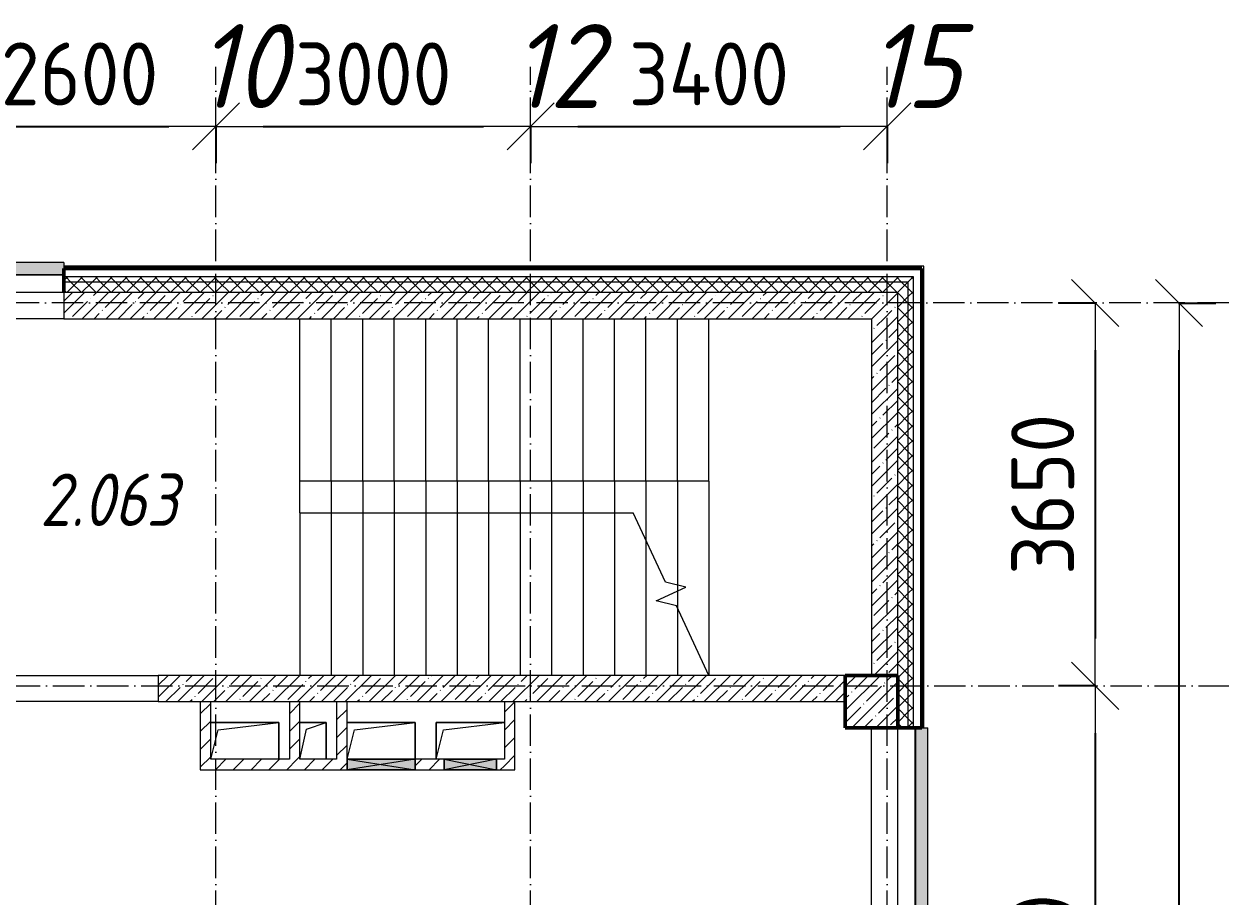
# Model space of a CAD drawing. Header units: millimetres. Extents: x 2294 to 908349, y -83289 to 219220.
# Drawn here: x 22784 to 34271, y 47994 to 56315 of the extents above; entities that cross this region are included whole.
import ezdxf

# ---------------------------------------------------------------- set-up
doc = ezdxf.new("R2010")
doc.units = ezdxf.units.MM
doc.linetypes.add('50_200_ШТРИХ_1Т_ш5_п1_п1_', pattern=[700, 500, -100, 0, -100])
for name, color, linetype, lineweight in [('A-____-____-DIMS', 7, 'Continuous', 9), ('A-DETL-GENF-OTLN', 7, 'Continuous', 9), ('A-FLOR-____-OTLN', 7, 'Continuous', 9), ('A-GENM-____-OTLN', 7, 'Continuous', 9), ('A-GLAZ-____-OTLN', 7, 'Continuous', 9), ('A-WALL-____-MCUT-1', 7, 'Continuous', 9), ('A-WALL-____-MCUT-2', 7, 'Continuous', 50), ('A-WALL-____-MCUT-3', 7, 'Continuous', 9), ('A-WALL-____-OTLN', 7, 'Continuous', 9), ('A-WALL-____-PATT-1', 7, 'Continuous', 9), ('A-WALL-FNSH-MCUT-1', 7, 'Continuous', 9), ('S-COLS-____-MCUT', 7, 'Continuous', 50), ('S-COLS-____-OTLN', 7, 'Continuous', 9), ('S-GRID-____-IDEN', 7, 'Continuous', 9), ('S-GRID-____-OTLN-1', 7, '50_200_ШТРИХ_1Т_ш5_п1_п1_', 9), ('S-STRS-____-MBND', 7, 'Continuous', 9), ('S-STRS-____-OTLN-1', 7, 'Continuous', 9), ('Марки помещений', 7, 'Continuous', 9)]:
    doc.layers.add(name, color=color, linetype=linetype, lineweight=lineweight)
doc.layers.add('A-GLAZ-____-OTLN-1', color=7, linetype='Continuous', lineweight=9, true_color=0xc0c0c0)
doc.styles.add('ISOCPEUR_I', font='isocpeui.ttf', dxfattribs={"width": 0.9, "height": 2.5})
doc.styles.add('ISOCPEUR_I_3', font='isocpeui.ttf', dxfattribs={"width": 0.85, "height": 2.2})
doc.styles.add('СПДС', font='isocpeur.ttf', dxfattribs={"width": 0.9})
doc.dimstyles.new('Размера А3', dxfattribs={"dimtxt": 800, "dimasz": 450, "dimexe": 350, "dimexo": 100, "dimgap": 200, "dimtad": 1, "dimdec": 0, "dimrnd": 10, "dimzin": 0, "dimdsep": 46, "dimtxsty": 'СПДС', "dimblk": 'ARROWHEAD_6', "dimcen": 1, "dimclrd": 5, "dimclre": 5, "dimclrt": 5, "dimazin": 0, "dimtfac": 1, "dimtdec": 0, "dimtmove": 2, "dimatfit": 3, "dimfxl": 1, "dimtolj": 1, "dimtzin": 0, "dimarcsym": 0})
pattern_1 = [(45, (7562.79, 6025.28), (-85.53659, 85.53659), []), (45, (7619.81, 6025.28), (-85.53659, 85.53659), [])]
pattern_2 = [(45, (7562.79, 6025.28), (-70.71068, 70.71068), []), (135, (7562.79, 6025.28), (-70.71068, -70.71068), [])]
pattern_3 = [(45, (7562.79, 6025.28), (-84.8528, 84.8528), [])]
pattern_4 = [(45, (7562.79, 6025.28), (-114.04925, 114.04925), []), (45, (7676.84, 6025.28), (-114.04925, 114.04925), [201.612, -40.322, 3.353, -36.97])]

# ---------------------------------------------------------------- blocks, each defined once
blk = doc.blocks.new('BSC_Колонна _Прямоугольная - 500х500-V133-АР1_План отверстий 2 этажа в осях 1-64_А-ГГ')
at = {"layer": 'S-COLS-____-OTLN'}
h = blk.add_hatch(dxfattribs=at)
h.set_pattern_fill('FP_163', color=256, style=0, pattern_type=2)
h.set_pattern_definition([(45, (-23300, -43831.04), (-114.04925, 114.04925), []), (45, (-23185.95, -43831.04), (-114.04925, 114.04925), [201.613, -40.323, 3.353, -36.97])])
h.paths.add_polyline_path([(-250, -250), (250, -250), (250, 250), (-250, 250)], flags=0)
at = {"layer": 'S-COLS-____-MCUT'}
for p, q in [((250, 250), (-250, 250)), ((-250, 250), (-250, -250)), ((250, -250), (250, 250)), ((-250, -250), (250, -250))]:
    blk.add_line(p, q, dxfattribs=at)
blk = doc.blocks.new('AR_Отверстие прямоугольное _в плите_ - AR_Отверстие прямоугольное _в плите_-30552566-АР1_План отверстий 2 этажа в осях 1-64_А-ГГ')
at = {"layer": 'A-GENM-____-OTLN'}
for p, q in [((325, 175), (-325, 175)), ((-255, 105), (325, 175)), ((325, -175), (325, 175)), ((-325, -175), (-255, 105))]:
    blk.add_line(p, q, dxfattribs=at)
blk = doc.blocks.new('AR_Отверстие прямоугольное _в плите_ - AR_Отверстие прямоугольное _в плите_-V174-АР1_План отверстий 2 этажа в осях 1-64_А-ГГ')
at = {"layer": 'A-GENM-____-OTLN'}
for p, q in [((325, 175), (-325, 175)), ((-325, 175), (-325, -175)), ((-255, 105), (325, 175)), ((-325, -175), (-255, 105))]:
    blk.add_line(p, q, dxfattribs=at)
blk = doc.blocks.new('AR_Отверстие прямоугольное _в плите_ - AR_Отверстие прямоугольное _в плите_-30459243-АР1_План отверстий 2 этажа в осях 1-64_А-ГГ')
at = {"layer": 'A-GENM-____-OTLN'}
for p, q in [((125, 175), (-125, 175)), ((-63, 112), (125, 175)), ((125, -175), (125, 175)), ((-125, -175), (-63, 112))]:
    blk.add_line(p, q, dxfattribs=at)
blk = doc.blocks.new('Отлив_СКБ - Отлив витража_120_НВФ-31885289-АР1_План отверстий 2 этажа в осях 1-64_А-ГГ')
at = {"layer": 'A-GLAZ-____-OTLN-1'}
for points in [[(1000, 2), (1000, 120), (0, 120), (0, 2)], [(1000, 0), (1000, 2), (0, 2), (0, 0)]]:
    blk.add_hatch(color=256, dxfattribs=at).paths.add_polyline_path(points, flags=0)
at = {"layer": 'A-GLAZ-____-OTLN'}
for p, q in [((0, 83), (0, 120)), ((1000, 120), (0, 120)), ((1000, 120), (1000, 83)), ((0, 2), (1000, 2)), ((1000, 0), (0, 0))]:
    blk.add_line(p, q, dxfattribs=at)
blk = doc.blocks.new('Отлив_СКБ - Отлив витража_120_НВФ-V194-АР1_План отверстий 2 этажа в осях 1-64_А-ГГ')
at = {"layer": 'A-GLAZ-____-OTLN-1'}
for points in [[(1800, -2), (1800, 0), (0, 0), (0, -2), (1544, -2)], [(1544, -120), (1800, -120), (1800, -2), (0, -2), (0, -120)]]:
    blk.add_hatch(color=256, dxfattribs=at).paths.add_polyline_path(points, flags=0)
at = {"layer": 'A-GLAZ-____-OTLN'}
for p, q in [((0, 0), (1800, 0)), ((1800, -2), (0, -2)), ((0, -120), (0, -83)), ((1800, -83), (1800, -120)), ((0, -120), (1800, -120))]:
    blk.add_line(p, q, dxfattribs=at)
blk = doc.blocks.new('AR_Отверстие прямоугольное _в стене__БезПР - AR_Отверстие прямоугольное _в стене__БезПР-36428237-АР1_План отверстий 2 этажа в осях 1-64_А-ГГ')
at = {"layer": 'A-GLAZ-____-OTLN'}
blk.add_hatch(color=256, dxfattribs=at).paths.add_polyline_path([(-325, -50), (325, -50), (325, 50), (-325, 50)], flags=0)
at = {"layer": 'A-DETL-GENF-OTLN'}
for p, q in [((-325, -50), (-325, 50)), ((-325, 50), (325, 50)), ((325, 50), (-325, -50)), ((-325, 50), (325, -50)), ((325, 50), (-325, 50)), ((-325, 50), (-325, -50)), ((325, 50), (325, -50)), ((325, -50), (325, 50)), ((325, -50), (-325, -50)), ((-325, -50), (325, -50))]:
    blk.add_line(p, q, dxfattribs=at)
at = {"layer": 'A-GLAZ-____-OTLN'}
blk.add_line((325, 50), (-325, 50), dxfattribs=at)
blk = doc.blocks.new('AR_Отверстие прямоугольное _в стене__БезПР - AR_Отверстие прямоугольное _в стене__БезПР-36788943-АР1_План отверстий 2 этажа в осях 1-64_А-ГГ')
at = {"layer": 'A-GLAZ-____-OTLN'}
blk.add_hatch(color=256, dxfattribs=at).paths.add_polyline_path([(250, -50), (250, 50), (-250, 50), (-250, -50), (-47, -50)], flags=0)
at = {"layer": 'A-DETL-GENF-OTLN'}
for p, q in [((-250, -50), (-250, 50)), ((-250, 50), (250, 50)), ((250, 50), (-250, -50)), ((-250, 50), (250, -50)), ((250, 50), (-250, 50)), ((-250, 50), (-250, -50)), ((250, 50), (250, -50)), ((250, -50), (250, 50)), ((250, -50), (-250, -50)), ((-250, -50), (250, -50))]:
    blk.add_line(p, q, dxfattribs=at)
at = {"layer": 'A-GLAZ-____-OTLN'}
blk.add_line((250, 50), (-250, 50), dxfattribs=at)
blk = doc.blocks.new('2floor')
at = {"layer": 'A-WALL-____-PATT-1'}
h = blk.add_hatch(dxfattribs=at)
h.set_pattern_fill('FP_3', color=256, style=0, pattern_type=2)
h.set_pattern_definition(pattern_1)
h.paths.add_polyline_path([(31343, 53986), (31343, 54006), (23163, 54006), (23163, 53986), (28759, 53986)], flags=0)
h.paths.add_polyline_path([(22163, 53986), (22163, 54006), (20963, 54006), (20963, 53986), (21689, 53986)], flags=0)
h.paths.add_polyline_path([(13163, 53986), (13163, 54006), (4883, 54006), (4883, 53986), (12851, 53986)], flags=0)
h = blk.add_hatch(dxfattribs=at)
h.set_pattern_fill('FP_3', color=256, style=0, pattern_type=2)
h.set_pattern_definition(pattern_1)
h.paths.add_polyline_path([(31363, 47576), (31363, 47806), (31343, 47806), (31343, 47576)], flags=0)
h.paths.add_polyline_path([(31363, 49606), (31363, 54006), (31343, 54006), (31343, 49606)], flags=0)
h = blk.add_hatch(dxfattribs=at)
h.set_pattern_fill('FP_1', color=256, style=0, pattern_type=2)
h.set_pattern_definition(pattern_2)
h.paths.add_polyline_path([(31213, 53856), (31263, 53856), (31263, 53906), (23163, 53906), (23163, 53856), (28759, 53856)], flags=0)
h.paths.add_polyline_path([(22163, 53856), (22163, 53906), (20963, 53906), (20963, 53856), (21689, 53856)], flags=0)
h.paths.add_polyline_path([(12851, 53856), (13163, 53856), (13163, 53906), (5013, 53906), (5013, 53856), (11084, 53856)], flags=0)
h = blk.add_hatch(dxfattribs=at)
h.set_pattern_fill('FP_1', color=256, style=0, pattern_type=2)
h.set_pattern_definition(pattern_2)
h.paths.add_polyline_path([(31113, 53756), (31213, 53756), (31213, 53856), (23163, 53856), (23163, 53756), (28759, 53756)], flags=0)
h.paths.add_polyline_path([(22163, 53756), (22163, 53856), (20963, 53856), (20963, 53762), (21038, 53762), (21038, 53756), (21689, 53756)], flags=0)
h.paths.add_polyline_path([(13163, 53756), (13163, 53856), (5113, 53856), (5113, 53756), (12851, 53756)], flags=0)
h = blk.add_hatch(dxfattribs=at)
h.set_pattern_fill('FP_1', color=256, style=0, pattern_type=2)
h.set_pattern_definition(pattern_2)
h.paths.add_polyline_path([(31263, 15556), (31263, 17756), (31213, 17756), (31213, 15556)], flags=0)
h.paths.add_polyline_path([(31213, 19556), (31263, 19556), (31263, 20756), (31213, 20756), (31213, 20521)], flags=0)
h.paths.add_polyline_path([(31213, 22556), (31263, 22556), (31263, 23756), (31213, 23756)], flags=0)
h.paths.add_polyline_path([(31263, 25556), (31263, 26756), (31213, 26756), (31213, 25556)], flags=0)
h.paths.add_polyline_path([(31263, 28556), (31263, 29756), (31213, 29756), (31213, 28556)], flags=0)
h.paths.add_polyline_path([(31263, 31556), (31263, 32756), (31213, 32756), (31213, 31556)], flags=0)
h.paths.add_polyline_path([(31263, 34556), (31263, 35756), (31213, 35756), (31213, 34556)], flags=0)
h.paths.add_polyline_path([(31263, 37556), (31263, 38756), (31213, 38756), (31213, 37556)], flags=0)
h.paths.add_polyline_path([(31263, 40556), (31263, 41756), (31213, 41756), (31213, 40556)], flags=0)
h.paths.add_polyline_path([(31263, 43556), (31263, 44756), (31213, 44756), (31213, 43556)], flags=0)
h.paths.add_polyline_path([(31263, 46556), (31263, 47806), (31213, 47806), (31213, 46556)], flags=0)
h.paths.add_polyline_path([(31263, 49606), (31263, 53856), (31213, 53856), (31213, 49606)], flags=0)
h = blk.add_hatch(dxfattribs=at)
h.set_pattern_fill('FP_25', color=256, style=0, pattern_type=2)
h.set_pattern_definition(pattern_4)
h.paths.add_polyline_path([(30863, 53506), (31113, 53506), (31113, 53756), (23163, 53756), (23163, 53506), (28759, 53506)], flags=0)
h = blk.add_hatch(dxfattribs=at)
h.set_pattern_fill('FP_1', color=256, style=0, pattern_type=2)
h.set_pattern_definition(pattern_2)
h.paths.add_polyline_path([(31213, 15556), (31213, 17756), (31119, 17756), (31119, 17681), (31113, 17681), (31113, 15556)], flags=0)
h.paths.add_polyline_path([(31119, 19556), (31213, 19556), (31213, 20756), (31119, 20756), (31119, 20681), (31113, 20681), (31113, 19631), (31119, 19631), (31119, 19562)], flags=0)
h.paths.add_polyline_path([(31213, 22556), (31213, 23756), (31113, 23756), (31113, 22631), (31119, 22631), (31119, 22556)], flags=0)
h.paths.add_polyline_path([(31213, 25556), (31213, 26756), (31119, 26756), (31119, 26681), (31113, 26681), (31113, 25631), (31119, 25631), (31119, 25556)], flags=0)
h.paths.add_polyline_path([(31113, 28556), (31213, 28556), (31213, 29756), (31119, 29756), (31119, 29681), (31113, 29681), (31113, 29056)], flags=0)
h.paths.add_polyline_path([(31119, 31556), (31213, 31556), (31213, 32756), (31113, 32756), (31113, 31631), (31119, 31631), (31119, 31562)], flags=0)
h.paths.add_polyline_path([(31213, 34556), (31213, 35756), (31119, 35756), (31119, 35681), (31113, 35681), (31113, 34631), (31119, 34631), (31119, 34556)], flags=0)
h.paths.add_polyline_path([(31213, 37556), (31213, 38756), (31113, 38756), (31113, 37631), (31119, 37631), (31119, 37556)], flags=0)
h.paths.add_polyline_path([(31119, 40556), (31213, 40556), (31213, 41756), (31119, 41756), (31119, 41681), (31113, 41681), (31113, 40631), (31119, 40631), (31119, 40562)], flags=0)
h.paths.add_polyline_path([(31119, 43556), (31213, 43556), (31213, 44756), (31113, 44756), (31113, 43631), (31119, 43631), (31119, 43562)], flags=0)
h.paths.add_polyline_path([(31213, 46556), (31213, 47806), (31119, 47806), (31119, 47731), (31113, 47731), (31113, 46631), (31119, 46631), (31119, 46556)], flags=0)
h.paths.add_polyline_path([(31213, 49606), (31213, 53756), (31113, 53756), (31113, 49606)], flags=0)
h = blk.add_hatch(dxfattribs=at)
h.set_pattern_fill('FP_25', color=256, style=0, pattern_type=2)
h.set_pattern_definition(pattern_4)
h.paths.add_polyline_path([(31113, 50106), (31113, 53506), (30863, 53506), (30863, 50106)], flags=0)
h = blk.add_hatch(dxfattribs=at)
h.set_pattern_fill('FP_25', color=256, style=0, pattern_type=2)
h.set_pattern_definition(pattern_4)
h.paths.add_polyline_path([(30613, 49856), (30613, 50106), (24063, 50106), (24063, 49856), (28759, 49856)], flags=0)
h.paths.add_polyline_path([(22463, 49856), (22463, 50106), (22163, 50106), (22163, 49856)], flags=0)
h = blk.add_hatch(dxfattribs=at)
h.set_pattern_fill('FP_4', color=256, style=0, pattern_type=2)
h.set_pattern_definition(pattern_3)
h.paths.add_polyline_path([(24563, 49206), (24563, 49856), (24463, 49856), (24463, 49206)], flags=0)
h = blk.add_hatch(dxfattribs=at)
h.set_pattern_fill('FP_4', color=256, style=0, pattern_type=2)
h.set_pattern_definition(pattern_3)
h.paths.add_polyline_path([(25413, 49306), (25413, 49856), (25313, 49856), (25313, 49306)], flags=0)
h = blk.add_hatch(dxfattribs=at)
h.set_pattern_fill('FP_4', color=256, style=0, pattern_type=2)
h.set_pattern_definition(pattern_3)
h.paths.add_polyline_path([(25763, 49306), (25863, 49306), (25863, 49856), (25763, 49856), (25763, 49761)], flags=0)
h = blk.add_hatch(dxfattribs=at)
h.set_pattern_fill('FP_4', color=256, style=0, pattern_type=2)
h.set_pattern_definition(pattern_3)
h.paths.add_polyline_path([(27463, 49206), (27463, 49856), (27363, 49856), (27363, 49206)], flags=0)
h = blk.add_hatch(dxfattribs=at)
h.set_pattern_fill('FP_4', color=256, style=0, pattern_type=2)
h.set_pattern_definition(pattern_3)
h.paths.add_polyline_path([(26513, 49206), (26788, 49206), (26788, 49306), (26513, 49306), (26513, 49263)], flags=0)
h.paths.add_polyline_path([(27288, 49206), (27363, 49206), (27363, 49306), (27288, 49306), (27288, 49211)], flags=0)
h.paths.add_polyline_path([(25863, 49206), (25863, 49306), (24563, 49306), (24563, 49206), (25224, 49206)], flags=0)
at = {"layer": 'A-FLOR-____-OTLN'}
for p, q in [((25413, 51656), (25413, 53506)), ((24563, 49656), (25213, 49656)), ((25213, 49656), (25213, 49306)), ((25413, 49656), (25663, 49656)), ((25663, 49656), (25663, 49306)), ((25863, 49656), (26513, 49656)), ((26513, 49656), (26513, 49306)), ((26713, 49656), (27363, 49656)), ((26713, 49306), (26713, 49656))]:
    blk.add_line(p, q, dxfattribs=at)
at = {"layer": 'A-WALL-____-MCUT-1'}
for p, q in [((31113, 53756), (23163, 53756)), ((23163, 53756), (23163, 53506)), ((31113, 50106), (31113, 53756)), ((23163, 53506), (30863, 53506)), ((30863, 53506), (30863, 50106)), ((30613, 50106), (24063, 50106)), ((24063, 50106), (24063, 49856)), ((24063, 49856), (30613, 49856))]:
    blk.add_line(p, q, dxfattribs=at)
at = {"layer": 'A-WALL-____-MCUT-2'}
for p, q in [((31343, 53986), (23163, 53986)), ((23163, 53986), (23163, 53756)), ((31343, 49606), (31343, 53986)), ((31113, 49606), (31343, 49606))]:
    blk.add_line(p, q, dxfattribs=at)
at = {"layer": 'A-WALL-____-MCUT-3'}
for p, q in [((31263, 53906), (23163, 53906)), ((31263, 49606), (31263, 53906)), ((31213, 53856), (23163, 53856)), ((31213, 49606), (31213, 53856))]:
    blk.add_line(p, q, dxfattribs=at)
at = {"layer": 'A-WALL-____-OTLN'}
for p, q in [((23163, 53756), (22163, 53756)), ((23163, 53506), (22163, 53506)), ((22463, 50106), (24063, 50106)), ((24063, 49856), (22463, 49856)), ((30863, 47806), (30863, 49606)), ((31113, 47806), (31113, 49606))]:
    blk.add_line(p, q, dxfattribs=at)
at = {"layer": 'A-WALL-FNSH-MCUT-1'}
for p, q in [((31363, 54006), (23163, 54006)), ((23163, 54006), (23163, 53986)), ((31363, 49606), (31363, 54006)), ((23163, 53986), (31343, 53986)), ((31343, 53986), (31343, 53986)), ((24463, 49856), (24463, 49206)), ((24563, 49306), (24563, 49856)), ((25313, 49856), (25313, 49306)), ((25413, 49306), (25413, 49856)), ((25763, 49856), (25763, 49306)), ((25863, 49306), (25863, 49856)), ((27363, 49856), (27363, 49306)), ((27463, 49206), (27463, 49856)), ((31343, 49606), (31363, 49606)), ((25313, 49306), (24563, 49306)), ((25763, 49306), (25413, 49306)), ((26788, 49306), (26513, 49306)), ((27363, 49306), (27288, 49306)), ((24463, 49206), (25863, 49206)), ((26513, 49206), (26788, 49206)), ((27288, 49206), (27463, 49206))]:
    blk.add_line(p, q, dxfattribs=at)
at = {"layer": 'S-STRS-____-MBND'}
for p, q in [((28899, 50995), (28590, 51656)), ((28810, 50815), (29093, 50947)), ((29093, 50947), (28899, 50995)), ((29004, 50768), (28810, 50815)), ((29313, 50106), (29004, 50768))]:
    blk.add_line(p, q, dxfattribs=at)
at = {"layer": 'S-STRS-____-OTLN-1'}
for p, q in [((25413, 51956), (25413, 53506)), ((25713, 51956), (25713, 53506)), ((25713, 51956), (25713, 53506)), ((26013, 51956), (26013, 53506)), ((26013, 51956), (26013, 53506)), ((26313, 51956), (26313, 53506)), ((26313, 51956), (26313, 53506)), ((26613, 51956), (26613, 53506)), ((26613, 51956), (26613, 53506)), ((26913, 51956), (26913, 53506)), ((26913, 51956), (26913, 53506)), ((27213, 51956), (27213, 53506)), ((27213, 51956), (27213, 53506)), ((27513, 51956), (27513, 53506)), ((27513, 51956), (27513, 53506)), ((27813, 51956), (27813, 53506)), ((27813, 51956), (27813, 53506)), ((28113, 51956), (28113, 53506)), ((28113, 51956), (28113, 53506)), ((28413, 51956), (28413, 53506)), ((28413, 51956), (28413, 53506)), ((28713, 51956), (28713, 53506)), ((28713, 51956), (28713, 53506)), ((29013, 51956), (29013, 53506)), ((29013, 51956), (29013, 53506)), ((29313, 51956), (29313, 53506)), ((29313, 51956), (29313, 53506)), ((25713, 51956), (25413, 51956)), ((26013, 51956), (25713, 51956)), ((25713, 51956), (25713, 51656)), ((25713, 51956), (25713, 51656)), ((26313, 51956), (26013, 51956)), ((26013, 51956), (26013, 51656)), ((26013, 51956), (26013, 51656)), ((26613, 51956), (26313, 51956)), ((26313, 51956), (26313, 51656)), ((26313, 51956), (26313, 51656)), ((26913, 51956), (26613, 51956)), ((26613, 51956), (26613, 51656)), ((26613, 51956), (26613, 51656)), ((27213, 51956), (26913, 51956)), ((26913, 51956), (26913, 51656)), ((26913, 51956), (26913, 51656)), ((27513, 51956), (27213, 51956)), ((27213, 51956), (27213, 51656)), ((27213, 51956), (27213, 51656)), ((27813, 51956), (27513, 51956)), ((27513, 51956), (27513, 51656)), ((27513, 51956), (27513, 51656)), ((28113, 51956), (27813, 51956)), ((27813, 51956), (27813, 51656)), ((27813, 51956), (27813, 51656)), ((28413, 51956), (28113, 51956)), ((28113, 51956), (28113, 51656)), ((28113, 51956), (28113, 51656)), ((28713, 51956), (28413, 51956)), ((28413, 51956), (28413, 51656)), ((28413, 51956), (28413, 51656)), ((29013, 51956), (28713, 51956)), ((28713, 51956), (28713, 51393)), ((28713, 51956), (28713, 51393)), ((29313, 51956), (29013, 51956)), ((29013, 51956), (29013, 50967)), ((29013, 51956), (29013, 50967)), ((29313, 51956), (29313, 50106)), ((29313, 51956), (29313, 50106)), ((25413, 51656), (25413, 50106)), ((25413, 51656), (25713, 51656)), ((25413, 51656), (25413, 50106)), ((25713, 51656), (26013, 51656)), ((25713, 51656), (25713, 50106)), ((25713, 51656), (25713, 50106)), ((26013, 51656), (26313, 51656)), ((26013, 51656), (26013, 50106)), ((26013, 51656), (26013, 50106)), ((26313, 51656), (26613, 51656)), ((26313, 51656), (26313, 50106)), ((26313, 51656), (26313, 50106)), ((26613, 51656), (26913, 51656)), ((26613, 51656), (26613, 50106)), ((26613, 51656), (26613, 50106)), ((26913, 51656), (27213, 51656)), ((26913, 51656), (26913, 50106)), ((26913, 51656), (26913, 50106)), ((27213, 51656), (27513, 51656)), ((27213, 51656), (27213, 50106)), ((27213, 51656), (27213, 50106)), ((27513, 51656), (27813, 51656)), ((27513, 51656), (27513, 50106)), ((27513, 51656), (27513, 50106)), ((27813, 51656), (28113, 51656)), ((27813, 51656), (27813, 50106)), ((27813, 51656), (27813, 50106)), ((28113, 51656), (28413, 51656)), ((28113, 51656), (28113, 50106)), ((28113, 51656), (28113, 50106)), ((28413, 51656), (28590, 51656)), ((28413, 51656), (28413, 50106)), ((28413, 51656), (28413, 50106)), ((28713, 51393), (28713, 50106)), ((28713, 51393), (28713, 50106)), ((29013, 50967), (29013, 50910)), ((29013, 50967), (29013, 50910)), ((29013, 50910), (29013, 50750)), ((29013, 50910), (29013, 50750)), ((29013, 50750), (29013, 50106)), ((29013, 50750), (29013, 50106))]:
    blk.add_line(p, q, dxfattribs=at)
at = {"layer": 'A-GENM-____-OTLN'}
for name, p in [('AR_Отверстие прямоугольное _в плите_ - AR_Отверстие прямоугольное _в плите_-30552566-АР1_План отверстий 2 этажа в осях 1-64_А-ГГ', (24888, 49481)), ('AR_Отверстие прямоугольное _в плите_ - AR_Отверстие прямоугольное _в плите_-30459243-АР1_План отверстий 2 этажа в осях 1-64_А-ГГ', (25538, 49481)), ('AR_Отверстие прямоугольное _в плите_ - AR_Отверстие прямоугольное _в плите_-30552566-АР1_План отверстий 2 этажа в осях 1-64_А-ГГ', (26188, 49481)), ('AR_Отверстие прямоугольное _в плите_ - AR_Отверстие прямоугольное _в плите_-V174-АР1_План отверстий 2 этажа в осях 1-64_А-ГГ', (27038, 49481))]:
    blk.add_blockref(name, p, dxfattribs=at)
at = {"layer": 'A-GLAZ-____-OTLN'}
for name, p in [('Отлив_СКБ - Отлив витража_120_НВФ-31885289-АР1_План отверстий 2 этажа в осях 1-64_А-ГГ', (22163, 53923)), ('AR_Отверстие прямоугольное _в стене__БезПР - AR_Отверстие прямоугольное _в стене__БезПР-36428237-АР1_План отверстий 2 этажа в осях 1-64_А-ГГ', (26188, 49256)), ('AR_Отверстие прямоугольное _в стене__БезПР - AR_Отверстие прямоугольное _в стене__БезПР-36788943-АР1_План отверстий 2 этажа в осях 1-64_А-ГГ', (27038, 49256))]:
    blk.add_blockref(name, p, dxfattribs=at)
at = {"layer": 'A-GLAZ-____-OTLN', "rotation": 90}
blk.add_blockref('Отлив_СКБ - Отлив витража_120_НВФ-V194-АР1_План отверстий 2 этажа в осях 1-64_А-ГГ', (31280, 47806), dxfattribs=at)
at = {"layer": 'S-COLS-____-OTLN'}
blk.add_blockref('BSC_Колонна _Прямоугольная - 500х500-V133-АР1_План отверстий 2 этажа в осях 1-64_А-ГГ', (30863, 49856), dxfattribs=at)
at = {"layer": 'Марки помещений', "insert": (22935, 52030), "char_height": 500, "width": 785.65, "attachment_point": 1, "style": 'ISOCPEUR_I_3'}
blk.add_mtext('2.063', dxfattribs=at)
blk = doc.blocks.new('ARROWHEAD_6')
at = {"color": 0, "linetype": 'Continuous'}
for p, q in [((-0.5, -0.5), (0.5, 0.5)), ((0, 0), (-1, 0))]:
    blk.add_line(p, q, dxfattribs=at)
blk = doc.blocks.new('*D2789')
at = {"layer": 'A-____-____-DIMS', "color": 0, "lineweight": -2, "transparency": 16777216}
for p, q in [((180034, 55346), (180034, 54990)), ((180484, 55340), (182184, 55340)), ((182634, 55346), (182634, 54990))]:
    blk.add_line(p, q, dxfattribs=at)
at = {"layer": 'Defpoints', "color": 0, "transparency": 16777216}
for p in [(180034, 55446), (182634, 55446), (182634, 55340)]:
    blk.add_point(p, dxfattribs=at)
at = {"layer": 'A-____-____-DIMS', "color": 0, "lineweight": -2, "transparency": 16777216, "xscale": 450, "yscale": 450, "zscale": 450, "rotation": 180}
blk.add_blockref('ARROWHEAD_6', (180034, 55340), dxfattribs=at)
at = {"layer": 'A-____-____-DIMS', "color": 0, "lineweight": -2, "transparency": 16777216, "xscale": 450, "yscale": 450, "zscale": 450}
blk.add_blockref('ARROWHEAD_6', (182634, 55340), dxfattribs=at)
at = {"layer": 'A-____-____-DIMS', "color": 0, "transparency": 16777216, "insert": (181334, 55840), "char_height": 600, "attachment_point": 5, "style": 'СПДС'}
blk.add_mtext('\\A1;2600', dxfattribs=at)
blk = doc.blocks.new('*D2790')
at = {"layer": 'A-____-____-DIMS', "color": 0, "lineweight": -2, "transparency": 16777216}
for p, q in [((182634, 55346), (182634, 54990)), ((183084, 55340), (185184, 55340)), ((185634, 55346), (185634, 54990))]:
    blk.add_line(p, q, dxfattribs=at)
at = {"layer": 'Defpoints', "color": 0, "transparency": 16777216}
for p in [(182634, 55446), (185634, 55446), (185634, 55340)]:
    blk.add_point(p, dxfattribs=at)
at = {"layer": 'A-____-____-DIMS', "color": 0, "lineweight": -2, "transparency": 16777216, "xscale": 450, "yscale": 450, "zscale": 450, "rotation": 180}
blk.add_blockref('ARROWHEAD_6', (182634, 55340), dxfattribs=at)
at = {"layer": 'A-____-____-DIMS', "color": 0, "lineweight": -2, "transparency": 16777216, "xscale": 450, "yscale": 450, "zscale": 450}
blk.add_blockref('ARROWHEAD_6', (185634, 55340), dxfattribs=at)
at = {"layer": 'A-____-____-DIMS', "color": 0, "transparency": 16777216, "insert": (184134, 55840), "char_height": 600, "attachment_point": 5, "style": 'СПДС'}
blk.add_mtext('\\A1;3000', dxfattribs=at)
blk = doc.blocks.new('*D2791')
at = {"layer": 'A-____-____-DIMS', "color": 0, "lineweight": -2, "transparency": 16777216}
for p, q in [((185634, 55346), (185634, 54990)), ((186084, 55340), (188584, 55340)), ((189034, 55346), (189034, 54990))]:
    blk.add_line(p, q, dxfattribs=at)
at = {"layer": 'Defpoints', "color": 0, "transparency": 16777216}
for p in [(185634, 55446), (189034, 55446), (189034, 55340)]:
    blk.add_point(p, dxfattribs=at)
at = {"layer": 'A-____-____-DIMS', "color": 0, "lineweight": -2, "transparency": 16777216, "xscale": 450, "yscale": 450, "zscale": 450, "rotation": 180}
blk.add_blockref('ARROWHEAD_6', (185634, 55340), dxfattribs=at)
at = {"layer": 'A-____-____-DIMS', "color": 0, "lineweight": -2, "transparency": 16777216, "xscale": 450, "yscale": 450, "zscale": 450}
blk.add_blockref('ARROWHEAD_6', (189034, 55340), dxfattribs=at)
at = {"layer": 'A-____-____-DIMS', "color": 0, "transparency": 16777216, "insert": (187334, 55840), "char_height": 600, "attachment_point": 5, "style": 'СПДС'}
blk.add_mtext('\\A1;3400', dxfattribs=at)
blk = doc.blocks.new('*D2792')
at = {"layer": 'A-____-____-DIMS', "color": 0, "lineweight": -2, "transparency": 16777216}
for p, q in [((191022, 53656), (190666, 53656)), ((191016, 53206), (191016, 50456)), ((191022, 50006), (190666, 50006))]:
    blk.add_line(p, q, dxfattribs=at)
at = {"layer": 'Defpoints', "color": 0, "transparency": 16777216}
for p in [(191122, 53656), (191016, 50006), (191122, 50006)]:
    blk.add_point(p, dxfattribs=at)
at = {"layer": 'A-____-____-DIMS', "color": 0, "lineweight": -2, "transparency": 16777216, "xscale": 450, "yscale": 450, "zscale": 450}
for p, rotation in [((191016, 53656), 90), ((191016, 50006), 270)]:
    blk.add_blockref('ARROWHEAD_6', p, dxfattribs=dict(at, rotation=rotation))
at = {"layer": 'A-____-____-DIMS', "color": 0, "transparency": 16777216, "insert": (190516, 51831), "char_height": 600, "attachment_point": 5, "rotation": 90, "style": 'СПДС'}
blk.add_mtext('\\A1;3650', dxfattribs=at)
blk = doc.blocks.new('*D2793')
at = {"layer": 'A-____-____-DIMS', "color": 0, "lineweight": -2, "transparency": 16777216}
for p, q in [((191022, 50006), (190666, 50006)), ((191016, 49556), (191016, 44956)), ((191022, 44506), (190666, 44506))]:
    blk.add_line(p, q, dxfattribs=at)
at = {"layer": 'Defpoints', "color": 0, "transparency": 16777216}
for p in [(191122, 50006), (191016, 44506), (191122, 44506)]:
    blk.add_point(p, dxfattribs=at)
at = {"layer": 'A-____-____-DIMS', "color": 0, "lineweight": -2, "transparency": 16777216, "xscale": 450, "yscale": 450, "zscale": 450}
for p, rotation in [((191016, 50006), 90), ((191016, 44506), 270)]:
    blk.add_blockref('ARROWHEAD_6', p, dxfattribs=dict(at, rotation=rotation))
at = {"layer": 'A-____-____-DIMS', "color": 0, "transparency": 16777216, "insert": (190516, 47256), "char_height": 600, "attachment_point": 5, "rotation": 90, "style": 'СПДС'}
blk.add_mtext('\\A1;5500', dxfattribs=at)
blk = doc.blocks.new('*D2799')
at = {"layer": 'A-____-____-DIMS', "color": 0, "lineweight": -2, "transparency": 16777216}
for p, q in [((191810, 53656), (192166, 53656)), ((191816, 20656), (191816, 53206)), ((191810, 20206), (192166, 20206))]:
    blk.add_line(p, q, dxfattribs=at)
at = {"layer": 'Defpoints', "color": 0, "transparency": 16777216}
for p in [(191710, 53656), (191816, 53656), (191710, 20206)]:
    blk.add_point(p, dxfattribs=at)
at = {"layer": 'A-____-____-DIMS', "color": 0, "lineweight": -2, "transparency": 16777216, "xscale": 450, "yscale": 450, "zscale": 450}
for p, rotation in [((191816, 53656), 90), ((191816, 20206), 270)]:
    blk.add_blockref('ARROWHEAD_6', p, dxfattribs=dict(at, rotation=rotation))
at = {"layer": 'A-____-____-DIMS', "color": 0, "transparency": 16777216, "insert": (191316, 36931), "char_height": 600, "attachment_point": 5, "rotation": 90, "style": 'СПДС'}
blk.add_mtext('\\A1;33450', dxfattribs=at)
blk = doc.blocks.new('3osi')
at = {"layer": 'S-GRID-____-OTLN-1', "color": 251, "ltscale": 0.6, "true_color": 0x636466}
for p, q in [((182633.5, 1542.7), (182633.5, 55906.2)), ((185633.5, 1542.7), (185633.5, 55906.2)), ((189033.5, 1542.7), (189033.5, 55906.2)), ((192291.2, 53656.3), (160914.7, 53656.3)), ((160914.7, 50006.3), (192291.2, 50006.3))]:
    blk.add_line(p, q, dxfattribs=at)
at = {"layer": 'S-GRID-____-IDEN', "char_height": 800, "width": 346.329, "attachment_point": 1, "style": 'ISOCPEUR_I'}
for s, insert in [('10', (182452.4, 56315)), ('12', (185452.4, 56315)), ('15', (188852.4, 56315))]:
    blk.add_mtext(s, dxfattribs=dict(at, insert=insert))
at = {"layer": 'A-____-____-DIMS'}
for base, p1, p2, picture, middle in [((182633.5, 55340.1), (180033.5, 55446.1), (182633.5, 55446.1), '*D2789', (181333.5, 55840.1)), ((185633.5, 55340.1), (182633.5, 55446.1), (185633.5, 55446.1), '*D2790', (184133.5, 55840.1)), ((189033.5, 55340.1), (185633.5, 55446.1), (189033.5, 55446.1), '*D2791', (187333.5, 55840.1))]:
    dim = blk.add_linear_dim(base=base, p1=p1, p2=p2, dimstyle='Размера А3', override={"dimtxt": 600, "dimclrd": 0, "dimclre": 0, "dimclrt": 0}, dxfattribs=at)
    dim.commit()
    dim.dimension.update_dxf_attribs({"geometry": picture, "text_midpoint": middle})
for base, p1, p2, picture, middle in [((191016, 50006.3), (191122.1, 53656.3), (191122.1, 50006.3), '*D2792', (190516, 51831.3)), ((191816, 53656.3), (191710, 20206.3), (191710, 53656.3), '*D2799', (191316, 36931.3)), ((191016, 44506.3), (191122.1, 50006.3), (191122.1, 44506.3), '*D2793', (190516, 47256.3))]:
    dim = blk.add_linear_dim(base=base, p1=p1, p2=p2, angle=90, dimstyle='Размера А3', override={"dimtxt": 600, "dimclrd": 0, "dimclre": 0, "dimclrt": 0}, dxfattribs=at)
    dim.commit()
    dim.dimension.update_dxf_attribs({"geometry": picture, "text_midpoint": middle})

msp = doc.modelspace()

# ---------------------------------------------------------------- block references
for name, p in [('3osi', (-158020.7, 0)), ('2floor', (0, 0))]:
    msp.add_blockref(name, p)

doc.saveas('drawing.dxf')
